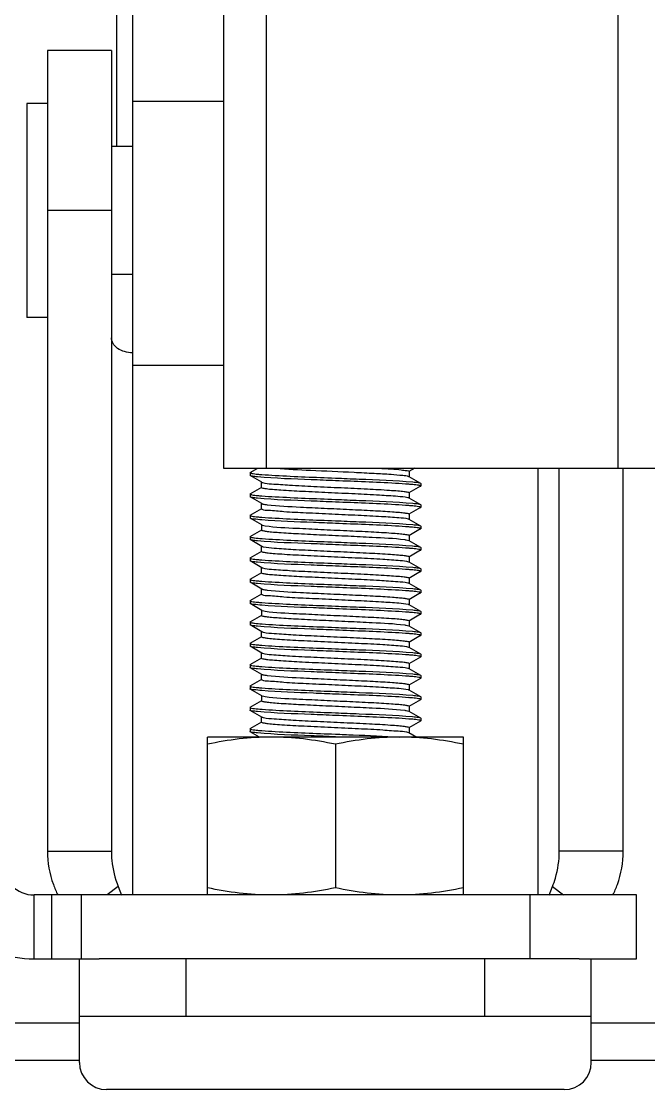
# Model space of a CAD drawing. Extents: x -427546 to -314919, y 698702 to 968782.
# Drawn here: x -418109 to -417808, y 893796 to 894308 of the extents above; entities that cross this region are included whole.
import ezdxf

# ---------------------------------------------------------------- set-up
doc = ezdxf.new("R2010")
doc.units = 0
doc.header["$LTSCALE"] = 1000
doc.header["$MEASUREMENT"] = 0
doc.layers.get('0').update_dxf_attribs({"linetype": 'CONTINUOUS'})

msp = doc.modelspace()

# ---------------------------------------------------------------- linework, layer by layer
for p, q in [((-418063.34, 894247.59), (-418063.34, 895961.39)), ((-418012.23, 895790.3), (-418012.23, 894093.48)), ((-417991.79, 895790.3), (-417991.79, 894093.48)), ((-417823.13, 895790.3), (-417823.13, 894093.48)), ((-418055.68, 893889.04), (-418055.68, 894444.61)), ((-418065.9, 894293.59), (-418096.56, 894293.59)), ((-418096.56, 894293.59), (-418096.56, 893909.99)), ((-418065.9, 894293.59), (-418065.9, 893909.99)), ((-418055.68, 894269.33), (-418012.23, 894269.33)), ((-418096.56, 894268.23), (-418106.46, 894268.23)), ((-418106.46, 894268.23), (-418106.46, 894165.62)), ((-418055.68, 894247.59), (-418065.9, 894247.59)), ((-418065.9, 894216.93), (-418096.56, 894216.93)), ((-418055.68, 894186.26), (-418065.9, 894186.26)), ((-418096.56, 894165.62), (-418106.46, 894165.62)), ((-418055.68, 894142.82), (-418012.23, 894142.82)), ((-418012.23, 894093.48), (-417802.68, 894093.48)), ((-417999.36, 894091.42), (-417999.46, 894091.31)), ((-417999.46, 894091.31), (-417999.46, 894090.03)), ((-417999.36, 894089.92), (-417999.46, 894090.03)), ((-417999.36, 894091.42), (-417995.8, 894093.48)), ((-417993.81, 894086.71), (-417999.36, 894089.92)), ((-417920.45, 894093.48), (-417923.33, 894091.82)), ((-417923.21, 894091.95), (-417923.21, 894089.39)), ((-417861.46, 894093.48), (-417861.46, 893889.04)), ((-417851.24, 893909.99), (-417851.24, 894093.48)), ((-417820.57, 893909.99), (-417820.57, 894093.48)), ((-417993.92, 894084.28), (-417993.92, 894086.84)), ((-417923.45, 894089.58), (-417923.33, 894089.52)), ((-417923.33, 894089.52), (-417917.78, 894086.31)), ((-417917.78, 894084.81), (-417923.33, 894081.6)), ((-417917.78, 894086.31), (-417917.68, 894086.2)), ((-417917.78, 894084.81), (-417917.68, 894084.92)), ((-417917.68, 894086.2), (-417917.68, 894084.92)), ((-417999.36, 894081.2), (-417999.46, 894081.09)), ((-417999.46, 894081.09), (-417999.46, 894079.81)), ((-417999.36, 894079.7), (-417999.46, 894079.81)), ((-417999.36, 894081.2), (-417993.81, 894084.41)), ((-417993.81, 894076.49), (-417999.36, 894079.7)), ((-417923.21, 894081.73), (-417923.21, 894079.17)), ((-417993.92, 894074.06), (-417993.92, 894076.62)), ((-417993.81, 894076.49), (-417993.66, 894076.42)), ((-417923.33, 894079.3), (-417917.78, 894076.09)), ((-417917.78, 894074.59), (-417923.33, 894071.38)), ((-417917.78, 894076.09), (-417917.68, 894075.98)), ((-417917.78, 894074.59), (-417917.68, 894074.7)), ((-417917.68, 894075.98), (-417917.68, 894074.7)), ((-417999.36, 894070.98), (-417999.46, 894070.87)), ((-417999.46, 894070.87), (-417999.46, 894069.59)), ((-417999.36, 894069.48), (-417999.46, 894069.59)), ((-417999.36, 894070.98), (-417993.81, 894074.19)), ((-417993.81, 894066.27), (-417999.36, 894069.48)), ((-417923.21, 894071.51), (-417923.21, 894068.95)), ((-417993.92, 894066.39), (-417993.92, 894063.84)), ((-417923.33, 894069.08), (-417917.78, 894065.87)), ((-417917.78, 894064.37), (-417923.33, 894061.15)), ((-417917.78, 894065.87), (-417917.68, 894065.76)), ((-417917.78, 894064.37), (-417917.68, 894064.48)), ((-417917.68, 894065.76), (-417917.68, 894064.48)), ((-417999.36, 894060.76), (-417999.46, 894060.64)), ((-417999.46, 894060.64), (-417999.46, 894059.37)), ((-417999.36, 894059.25), (-417999.46, 894059.37)), ((-417999.36, 894060.76), (-417993.81, 894063.97)), ((-417993.81, 894056.04), (-417999.36, 894059.25)), ((-417923.21, 894061.28), (-417923.21, 894058.73)), ((-417993.92, 894053.62), (-417993.92, 894056.17)), ((-417923.33, 894058.86), (-417917.78, 894055.65)), ((-417917.78, 894054.14), (-417923.33, 894050.93)), ((-417917.78, 894055.65), (-417917.68, 894055.53)), ((-417917.78, 894054.14), (-417917.68, 894054.26)), ((-417917.68, 894055.53), (-417917.68, 894054.26)), ((-417999.36, 894050.53), (-417999.46, 894050.42)), ((-417999.46, 894050.42), (-417999.46, 894049.14)), ((-417999.36, 894049.03), (-417999.46, 894049.14)), ((-417999.36, 894050.53), (-417993.81, 894053.75)), ((-417993.81, 894045.82), (-417999.36, 894049.03)), ((-417923.21, 894051.06), (-417923.21, 894048.51)), ((-417993.92, 894043.4), (-417993.92, 894045.95)), ((-417923.45, 894048.7), (-417923.33, 894048.64)), ((-417923.33, 894048.64), (-417917.78, 894045.42)), ((-417917.78, 894043.92), (-417923.33, 894040.71)), ((-417917.78, 894045.42), (-417917.68, 894045.31)), ((-417917.78, 894043.92), (-417917.68, 894044.03)), ((-417917.68, 894045.31), (-417917.68, 894044.03)), ((-417999.36, 894040.31), (-417999.46, 894040.2)), ((-417999.46, 894040.2), (-417999.46, 894038.92)), ((-417999.36, 894038.81), (-417999.46, 894038.92)), ((-417999.36, 894040.31), (-417993.81, 894043.52)), ((-417993.81, 894035.6), (-417999.36, 894038.81)), ((-417923.21, 894040.84), (-417923.21, 894038.28)), ((-417993.92, 894033.17), (-417993.92, 894035.73)), ((-417993.81, 894035.6), (-417993.66, 894035.53)), ((-417923.33, 894038.41), (-417917.78, 894035.2)), ((-417917.78, 894033.7), (-417923.33, 894030.49)), ((-417917.78, 894035.2), (-417917.68, 894035.09)), ((-417917.78, 894033.7), (-417917.68, 894033.81)), ((-417917.68, 894035.09), (-417917.68, 894033.81)), ((-417999.36, 894030.09), (-417999.46, 894029.98)), ((-417999.46, 894029.98), (-417999.46, 894028.7)), ((-417999.36, 894028.59), (-417999.46, 894028.7)), ((-417999.36, 894030.09), (-417993.81, 894033.3)), ((-417993.81, 894025.38), (-417999.36, 894028.59)), ((-417923.21, 894030.62), (-417923.21, 894028.06)), ((-417993.92, 894025.51), (-417993.92, 894022.95)), ((-417923.33, 894028.19), (-417917.78, 894024.98)), ((-417917.78, 894023.48), (-417923.33, 894020.27)), ((-417917.78, 894024.98), (-417917.68, 894024.87)), ((-417917.78, 894023.48), (-417917.68, 894023.59)), ((-417917.68, 894024.87), (-417917.68, 894023.59)), ((-417999.36, 894019.87), (-417999.46, 894019.76)), ((-417999.46, 894019.76), (-417999.46, 894018.48)), ((-417999.36, 894018.37), (-417999.46, 894018.48)), ((-417999.36, 894019.87), (-417993.81, 894023.08)), ((-417993.81, 894015.16), (-417999.36, 894018.37)), ((-417923.21, 894020.4), (-417923.21, 894017.84)), ((-417993.92, 894012.73), (-417993.92, 894015.28)), ((-417923.33, 894017.97), (-417917.78, 894014.76)), ((-417917.78, 894013.26), (-417923.33, 894010.04)), ((-417917.78, 894014.76), (-417917.68, 894014.65)), ((-417917.78, 894013.26), (-417917.68, 894013.37)), ((-417917.68, 894014.65), (-417917.68, 894013.37)), ((-417999.36, 894009.65), (-417999.46, 894009.54)), ((-417999.46, 894009.54), (-417999.46, 894008.26)), ((-417999.36, 894008.15), (-417999.46, 894008.26)), ((-417999.36, 894009.65), (-417993.81, 894012.86)), ((-417993.81, 894004.93), (-417999.36, 894008.15)), ((-417923.21, 894010.17), (-417923.21, 894007.62)), ((-417993.92, 894002.51), (-417993.92, 894005.06)), ((-417923.45, 894007.81), (-417923.33, 894007.75)), ((-417923.33, 894007.75), (-417917.78, 894004.54)), ((-417917.78, 894003.03), (-417923.33, 893999.82)), ((-417917.78, 894004.54), (-417917.68, 894004.42)), ((-417917.78, 894003.03), (-417917.68, 894003.15)), ((-417917.68, 894004.42), (-417917.68, 894003.15)), ((-417999.36, 893999.43), (-417999.46, 893999.31)), ((-417999.46, 893999.31), (-417999.46, 893998.04)), ((-417999.36, 893997.92), (-417999.46, 893998.04)), ((-417999.36, 893999.43), (-417993.81, 894002.64)), ((-417993.81, 893994.71), (-417999.36, 893997.92)), ((-417923.21, 893999.95), (-417923.21, 893997.4)), ((-417993.92, 893992.29), (-417993.92, 893994.84)), ((-417993.81, 893994.71), (-417993.66, 893994.64)), ((-417923.33, 893997.53), (-417917.78, 893994.31)), ((-417917.78, 893992.81), (-417923.33, 893989.6)), ((-417917.78, 893994.31), (-417917.68, 893994.2)), ((-417917.78, 893992.81), (-417917.68, 893992.92)), ((-417917.68, 893994.2), (-417917.68, 893992.92)), ((-417999.36, 893989.2), (-417999.46, 893989.09)), ((-417999.46, 893989.09), (-417999.46, 893987.81)), ((-417999.36, 893987.7), (-417999.46, 893987.81)), ((-417999.36, 893989.2), (-417993.81, 893992.41)), ((-417993.81, 893984.49), (-417999.36, 893987.7)), ((-417923.21, 893989.73), (-417923.21, 893987.17)), ((-417993.92, 893984.62), (-417993.92, 893982.06)), ((-417923.33, 893987.3), (-417917.78, 893984.09)), ((-417917.78, 893982.59), (-417923.33, 893979.38)), ((-417917.78, 893984.09), (-417917.68, 893983.98)), ((-417917.78, 893982.59), (-417917.68, 893982.7)), ((-417917.68, 893983.98), (-417917.68, 893982.7)), ((-417999.36, 893978.98), (-417999.46, 893978.87)), ((-417999.46, 893978.87), (-417999.46, 893977.59)), ((-417999.36, 893977.48), (-417999.46, 893977.59)), ((-417999.36, 893978.98), (-417993.81, 893982.19)), ((-417993.81, 893974.27), (-417999.36, 893977.48)), ((-417923.21, 893979.51), (-417923.21, 893976.95)), ((-417993.92, 893971.84), (-417993.92, 893974.4)), ((-417923.33, 893977.08), (-417917.78, 893973.87)), ((-417917.78, 893972.37), (-417923.33, 893969.16)), ((-417917.78, 893973.87), (-417917.68, 893973.76)), ((-417917.78, 893972.37), (-417917.68, 893972.48)), ((-417917.68, 893973.76), (-417917.68, 893972.48)), ((-417999.36, 893968.76), (-417999.46, 893968.65)), ((-417999.46, 893968.65), (-417999.46, 893967.37)), ((-417999.36, 893967.26), (-417999.46, 893967.37)), ((-417999.36, 893968.76), (-417993.81, 893971.97)), ((-417994.92, 893964.69), (-417999.36, 893967.26)), ((-417923.45, 893966.92), (-417923.33, 893966.86)), ((-417923.21, 893969.29), (-417923.21, 893966.73)), ((-417897.24, 893964.69), (-418019.9, 893964.69)), ((-418019.9, 893889.04), (-418019.9, 893964.69)), ((-417955.37, 893964.69), (-417958.57, 893964.81)), ((-417923.33, 893966.86), (-417919.57, 893964.69)), ((-417897.24, 893889.04), (-417897.24, 893964.69)), ((-417958.57, 893961.23), (-417958.57, 893892.5)), ((-418096.56, 893909.99), (-418065.9, 893909.99)), ((-417820.57, 893909.99), (-417851.24, 893909.99)), ((-418062.64, 893893.09), (-418067.96, 893889.04)), ((-418062.64, 893893.09), (-418061, 893889.02)), ((-417856.13, 893889.02), (-417854.5, 893893.09)), ((-417854.5, 893893.09), (-417849.18, 893889.04)), ((-417814.18, 893889.04), (-418102.95, 893889.04)), ((-418102.95, 893858.38), (-418102.95, 893889.04)), ((-418094.37, 893858.38), (-418094.37, 893889.04)), ((-418080.16, 893858.38), (-418080.16, 893889.04)), ((-417865.29, 893858.38), (-417865.29, 893889.04)), ((-417814.18, 893858.38), (-417814.18, 893889.04)), ((-418102.95, 893858.38), (-418071.7, 893858.38)), ((-418081.23, 893827.71), (-418081.23, 893858.38)), ((-418081.23, 893808.82), (-418081.23, 893858.38)), ((-417841.79, 893858.38), (-418071.7, 893858.38)), ((-418030.12, 893830.84), (-418030.12, 893858.38)), ((-417887.01, 893830.84), (-417887.01, 893858.38)), ((-417841.79, 893858.38), (-417814.18, 893858.38)), ((-417835.91, 893827.71), (-417835.91, 893858.38)), ((-417835.91, 893808.82), (-417835.91, 893858.38)), ((-417835.91, 893830.84), (-418081.23, 893830.84)), ((-418081.23, 893827.71), (-418214.12, 893827.71)), ((-414369.28, 893827.71), (-417835.91, 893827.71)), ((-418081.23, 893809.82), (-418214.12, 893809.82)), ((-414369.28, 893809.82), (-417835.91, 893809.82)), ((-417848.92, 893795.8), (-418068.22, 893795.8))]:
    msp.add_line(p, q)
for centre, radius, start, end in [((-417985.33, 894200.17), 110.05, 264.4922, 265.5586), ((-417932.24, 893970.88), 115.25, 84.6378, 85.5439), ((-417985.29, 894190.52), 110.62, 264.5118, 265.5533), ((-417932.34, 893959.47), 116.44, 84.669, 85.543), ((-417985.35, 894179.59), 109.91, 264.491, 265.556), ((-417924.75, 894065.46), 3.9, 73.8589, 74.9069), ((-417932.39, 893948.59), 117.1, 84.6853, 85.5419), ((-417981.58, 894215.65), 156.34, 265.4503, 265.5766), ((-417932.25, 893940.02), 115.45, 84.6443, 85.543), ((-417985.33, 894159.28), 110.05, 264.4922, 265.5586), ((-417932.24, 893929.99), 115.25, 84.6378, 85.5439), ((-417985.29, 894149.63), 110.62, 264.5118, 265.5533), ((-417932.34, 893918.58), 116.44, 84.669, 85.543), ((-417985.35, 894138.7), 109.91, 264.491, 265.556), ((-417924.75, 894024.58), 3.9, 73.8589, 74.9069), ((-417932.39, 893907.71), 117.1, 84.6853, 85.5419), ((-417981.58, 894174.76), 156.34, 265.4503, 265.5766), ((-417932.25, 893899.13), 115.45, 84.6443, 85.543), ((-417985.33, 894118.39), 110.05, 264.4922, 265.5586), ((-417932.24, 893889.1), 115.25, 84.6378, 85.5439), ((-417985.29, 894108.74), 110.62, 264.5118, 265.5533), ((-417932.34, 893877.7), 116.44, 84.669, 85.543), ((-417985.35, 894097.81), 109.91, 264.491, 265.556), ((-417924.75, 893983.69), 3.9, 73.8589, 74.9069), ((-417932.39, 893866.82), 117.1, 84.6853, 85.5419), ((-417981.58, 894133.87), 156.34, 265.4503, 265.5766), ((-417932.25, 893858.24), 115.45, 84.6443, 85.543), ((-417985.33, 894077.5), 110.05, 264.4922, 265.5586), ((-418102.95, 893904.38), 15.33, 225, 270), ((-418102.95, 893904.38), 46, 225, 270), ((-418068.22, 893808.82), 13.01, 180, 270), ((-417848.92, 893808.82), 13.01, 270, 0)]:
    msp.add_arc(centre, radius, start, end)
for points, knots in [([(-418055.68, 894148.77), (-418056.99, 894148.77), (-418059.55, 894149.12), (-418062.89, 894150.63), (-418065.28, 894152.99), (-418065.9, 894155.04), (-418065.9, 894156)], [0, 0, 0, 0, 0.28799, 0.555344, 0.790517, 1, 1, 1, 1]), ([(-417999.46, 894091.31), (-417999.46, 894091.26), (-417999.3, 894091.15), (-417999.17, 894091.12), (-417999.07, 894091.09)], [0, 0, 0, 0, 0.322656, 1, 1, 1, 1]), ([(-417995.87, 894089.35), (-417996.31, 894089.39), (-417997.46, 894089.55), (-417998.72, 894089.55), (-417999.36, 894089.92)], [0, 0, 0, 0, 0.378132, 1, 1, 1, 1]), ([(-417999.07, 894091.09), (-417998.91, 894091.04), (-417997.86, 894090.82), (-417996.79, 894090.71), (-417995.9, 894090.63)], [0, 0, 0, 0, 0.159145, 1, 1, 1, 1]), ([(-417993.86, 894090.45), (-417991.69, 894090.28), (-417979.93, 894089.57), (-417968.16, 894089.14), (-417958.57, 894088.75)], [0, 0, 0, 0, 0.184477, 1, 1, 1, 1]), ([(-417987.18, 894093.48), (-417981.62, 894093.05), (-417969.1, 894092.43), (-417953.34, 894091.73), (-417940.48, 894091.07), (-417932.66, 894090.67), (-417927.21, 894090.13), (-417924.33, 894089.93), (-417923.45, 894089.58)], [0, 0, 0, 0, 0.261947, 0.58881, 0.740857, 0.866927, 0.955861, 1, 1, 1, 1]), ([(-417937.8, 894093.48), (-417935.76, 894093.37), (-417932.29, 894093.11), (-417927.41, 894092.88), (-417925.18, 894092.33), (-417923.21, 894092.3), (-417923.21, 894091.95)], [0, 0, 0, 0, 0.416017, 0.731219, 0.928612, 1, 1, 1, 1]), ([(-417958.57, 894087.48), (-417962.43, 894087.63), (-417974.86, 894088.16), (-417987.32, 894088.52), (-417995.87, 894089.35)], [0, 0, 0, 0, 0.310323, 1, 1, 1, 1]), ([(-417993.81, 894086.71), (-417993.77, 894086.68), (-417993.67, 894086.64), (-417993.56, 894086.6), (-417993.5, 894086.59)], [0, 0, 0, 0, 0.430479, 1, 1, 1, 1]), ([(-417993.5, 894086.59), (-417992.08, 894086.16), (-417987.68, 894085.91), (-417979.51, 894085.25), (-417968.4, 894084.75), (-417955.95, 894084.16), (-417943.89, 894083.6), (-417934.75, 894083.12), (-417929.01, 894082.67), (-417925.89, 894082.43), (-417924.42, 894082.09), (-417923.21, 894081.96), (-417923.21, 894081.73)], [0, 0, 0, 0, 0.062951, 0.18524, 0.350271, 0.535399, 0.715185, 0.864922, 0.92187, 0.964113, 0.990297, 1, 1, 1, 1]), ([(-417958.57, 894088.75), (-417954.75, 894088.6), (-417942.38, 894088.08), (-417930, 894087.71), (-417921.48, 894086.91)], [0, 0, 0, 0, 0.308852, 1, 1, 1, 1]), ([(-417923.28, 894085.78), (-417925.45, 894085.95), (-417937.2, 894086.67), (-417948.97, 894087.1), (-417958.57, 894087.48)], [0, 0, 0, 0, 0.18453, 1, 1, 1, 1]), ([(-417921.48, 894086.91), (-417921.01, 894086.86), (-417919.79, 894086.69), (-417918.45, 894086.7), (-417917.78, 894086.31)], [0, 0, 0, 0, 0.37931, 1, 1, 1, 1]), ([(-417918.14, 894085.17), (-417918.32, 894085.21), (-417919.42, 894085.43), (-417920.54, 894085.54), (-417921.47, 894085.63)], [0, 0, 0, 0, 0.163145, 1, 1, 1, 1]), ([(-417917.68, 894084.92), (-417917.68, 894084.98), (-417917.87, 894085.1), (-417918.03, 894085.14), (-417918.14, 894085.17)], [0, 0, 0, 0, 0.315061, 1, 1, 1, 1]), ([(-417999.46, 894081.09), (-417999.46, 894081.04), (-417999.3, 894080.93), (-417999.16, 894080.89), (-417999.06, 894080.86)], [0, 0, 0, 0, 0.322005, 1, 1, 1, 1]), ([(-417995.9, 894079.13), (-417996.34, 894079.17), (-417997.48, 894079.33), (-417998.73, 894079.33), (-417999.36, 894079.7)], [0, 0, 0, 0, 0.377931, 1, 1, 1, 1]), ([(-417999.06, 894080.86), (-417998.9, 894080.82), (-417997.84, 894080.59), (-417996.77, 894080.49), (-417995.87, 894080.4)], [0, 0, 0, 0, 0.159397, 1, 1, 1, 1]), ([(-417993.92, 894084.28), (-417993.92, 894084.06), (-417992.75, 894083.92), (-417991.31, 894083.59), (-417988.27, 894083.35), (-417982.67, 894082.91), (-417973.71, 894082.44), (-417961.84, 894081.88), (-417949.51, 894081.31), (-417938.39, 894080.79), (-417930, 894080.18), (-417925.44, 894079.86), (-417923.88, 894079.49)], [0, 0, 0, 0, 0.00951, 0.035123, 0.076469, 0.132247, 0.279239, 0.456494, 0.640275, 0.805971, 0.931424, 1, 1, 1, 1]), ([(-417993.86, 894080.23), (-417991.7, 894080.06), (-417979.94, 894079.35), (-417968.17, 894078.91), (-417958.57, 894078.53)], [0, 0, 0, 0, 0.184455, 1, 1, 1, 1]), ([(-417923.88, 894079.49), (-417923.76, 894079.46), (-417923.58, 894079.41), (-417923.39, 894079.34), (-417923.33, 894079.3)], [0, 0, 0, 0, 0.59312, 1, 1, 1, 1]), ([(-417958.57, 894077.26), (-417962.44, 894077.41), (-417974.88, 894077.94), (-417987.35, 894078.29), (-417995.9, 894079.13)], [0, 0, 0, 0, 0.310595, 1, 1, 1, 1]), ([(-417993.66, 894076.42), (-417993.54, 894076.37), (-417992.76, 894076.16), (-417991.97, 894076.07), (-417991.3, 894075.99)], [0, 0, 0, 0, 0.158312, 1, 1, 1, 1]), ([(-417991.3, 894075.99), (-417986.01, 894075.34), (-417976.84, 894074.96), (-417963.66, 894074.28), (-417952.01, 894073.77), (-417941.17, 894073.23), (-417933.13, 894072.79), (-417928.17, 894072.38), (-417925.5, 894072.14), (-417924.23, 894071.86), (-417923.21, 894071.7), (-417923.21, 894071.51)], [0, 0, 0, 0, 0.234088, 0.402448, 0.579889, 0.745639, 0.880314, 0.930897, 0.968237, 0.991317, 1, 1, 1, 1]), ([(-417958.57, 894078.53), (-417954.75, 894078.38), (-417942.38, 894077.85), (-417929.99, 894077.49), (-417921.47, 894076.68)], [0, 0, 0, 0, 0.308927, 1, 1, 1, 1]), ([(-417923.29, 894075.56), (-417925.46, 894075.73), (-417937.21, 894076.44), (-417948.98, 894076.87), (-417958.57, 894077.26)], [0, 0, 0, 0, 0.184554, 1, 1, 1, 1]), ([(-417918.1, 894074.93), (-417918.28, 894074.98), (-417919.41, 894075.21), (-417920.56, 894075.32), (-417921.52, 894075.41)], [0, 0, 0, 0, 0.159617, 1, 1, 1, 1]), ([(-417921.47, 894076.68), (-417921, 894076.64), (-417919.78, 894076.47), (-417918.45, 894076.48), (-417917.78, 894076.09)], [0, 0, 0, 0, 0.379296, 1, 1, 1, 1]), ([(-417917.68, 894074.7), (-417917.68, 894074.75), (-417917.85, 894074.87), (-417917.99, 894074.9), (-417918.1, 894074.93)], [0, 0, 0, 0, 0.317967, 1, 1, 1, 1]), ([(-417999.46, 894070.87), (-417999.46, 894070.82), (-417999.31, 894070.71), (-417999.18, 894070.68), (-417999.09, 894070.65)], [0, 0, 0, 0, 0.324871, 1, 1, 1, 1]), ([(-417993.81, 894068.72), (-417995.08, 894068.82), (-417996.89, 894069.08), (-417998.85, 894069.18), (-417999.36, 894069.48)], [0, 0, 0, 0, 0.683734, 1, 1, 1, 1]), ([(-417999.09, 894070.65), (-417998.93, 894070.6), (-417997.87, 894070.37), (-417996.8, 894070.27), (-417995.9, 894070.18)], [0, 0, 0, 0, 0.157623, 1, 1, 1, 1]), ([(-417993.92, 894074.06), (-417993.92, 894074.04), (-417993.89, 894073.98), (-417993.85, 894073.95), (-417993.82, 894073.93)], [0, 0, 0, 0, 0.402304, 1, 1, 1, 1]), ([(-417993.86, 894070.01), (-417991.7, 894069.83), (-417979.94, 894069.12), (-417968.17, 894068.69), (-417958.57, 894068.31)], [0, 0, 0, 0, 0.184436, 1, 1, 1, 1]), ([(-417993.82, 894073.93), (-417992.87, 894073.37), (-417989.09, 894073.4), (-417982.19, 894072.55), (-417971.99, 894072.17), (-417960.16, 894071.57), (-417948.1, 894071.02), (-417937.38, 894070.51), (-417929.44, 894069.9), (-417925.16, 894069.61), (-417923.73, 894069.23)], [0, 0, 0, 0, 0.046973, 0.152409, 0.303029, 0.479455, 0.658932, 0.818305, 0.937036, 1, 1, 1, 1]), ([(-417958.57, 894067.03), (-417962.07, 894067.17), (-417973.82, 894067.66), (-417985.58, 894068.08), (-417993.81, 894068.72)], [0, 0, 0, 0, 0.297863, 1, 1, 1, 1]), ([(-417993.81, 894066.27), (-417993.74, 894066.23), (-417993.23, 894066.03), (-417992.69, 894065.96), (-417992.23, 894065.89)], [0, 0, 0, 0, 0.147905, 1, 1, 1, 1]), ([(-417992.23, 894065.89), (-417987.24, 894065.14), (-417978.3, 894064.84), (-417965.27, 894064.13), (-417953.32, 894063.61), (-417942.07, 894063.06), (-417933.66, 894062.6), (-417928.44, 894062.18), (-417925.63, 894061.94), (-417924.29, 894061.64), (-417923.21, 894061.49), (-417923.21, 894061.28)], [0, 0, 0, 0, 0.218787, 0.386207, 0.566108, 0.736243, 0.875583, 0.928118, 0.966979, 0.991, 1, 1, 1, 1]), ([(-417958.57, 894068.31), (-417954.76, 894068.16), (-417942.4, 894067.63), (-417930.03, 894067.27), (-417921.52, 894066.47)], [0, 0, 0, 0, 0.308576, 1, 1, 1, 1]), ([(-417923.29, 894065.34), (-417925.46, 894065.51), (-417937.21, 894066.22), (-417948.98, 894066.65), (-417958.57, 894067.03)], [0, 0, 0, 0, 0.184575, 1, 1, 1, 1]), ([(-417923.66, 894069.21), (-417923.6, 894069.19), (-417923.48, 894069.15), (-417923.37, 894069.11), (-417923.33, 894069.08)], [0, 0, 0, 0, 0.572041, 1, 1, 1, 1]), ([(-417918.15, 894064.73), (-417918.33, 894064.77), (-417919.46, 894064.99), (-417920.59, 894065.1), (-417921.55, 894065.19)], [0, 0, 0, 0, 0.163234, 1, 1, 1, 1]), ([(-417921.52, 894066.47), (-417921.04, 894066.42), (-417919.81, 894066.25), (-417918.46, 894066.26), (-417917.78, 894065.87)], [0, 0, 0, 0, 0.37952, 1, 1, 1, 1]), ([(-417917.68, 894064.48), (-417917.68, 894064.54), (-417917.88, 894064.65), (-417918.03, 894064.69), (-417918.15, 894064.73)], [0, 0, 0, 0, 0.313847, 1, 1, 1, 1]), ([(-417999.46, 894060.64), (-417999.46, 894060.6), (-417998.99, 894060.26), (-417998.51, 894060.29), (-417998.07, 894060.22)], [0, 0, 0, 0, 0.093121, 1, 1, 1, 1]), ([(-417995.9, 894058.68), (-417996.34, 894058.73), (-417997.48, 894058.89), (-417998.73, 894058.89), (-417999.36, 894059.25)], [0, 0, 0, 0, 0.377935, 1, 1, 1, 1]), ([(-417998.07, 894060.22), (-417997.81, 894060.18), (-417996.45, 894060), (-417995.09, 894059.88), (-417993.98, 894059.79)], [0, 0, 0, 0, 0.190828, 1, 1, 1, 1]), ([(-417993.92, 894063.84), (-417993.92, 894063.64), (-417992.88, 894063.49), (-417991.57, 894063.19), (-417988.83, 894062.95), (-417983.74, 894062.54), (-417975.52, 894062.09), (-417964.47, 894061.55), (-417952.67, 894061.03), (-417939.55, 894060.34), (-417930.49, 894059.99), (-417925.35, 894059.3)], [0, 0, 0, 0, 0.00884, 0.032379, 0.070466, 0.122006, 0.258971, 0.426878, 0.605536, 0.773444, 1, 1, 1, 1]), ([(-417993.64, 894059.77), (-417991.47, 894059.6), (-417979.78, 894058.9), (-417968.09, 894058.47), (-417958.57, 894058.09)], [0, 0, 0, 0, 0.18595, 1, 1, 1, 1]), ([(-417925.35, 894059.3), (-417925.1, 894059.26), (-417924.43, 894059.15), (-417923.71, 894059.08), (-417923.33, 894058.86)], [0, 0, 0, 0, 0.360643, 1, 1, 1, 1]), ([(-417958.57, 894056.81), (-417962.43, 894056.97), (-417974.88, 894057.5), (-417987.35, 894057.85), (-417995.9, 894058.68)], [0, 0, 0, 0, 0.310578, 1, 1, 1, 1]), ([(-417993.81, 894056.04), (-417993.71, 894055.99), (-417993.43, 894055.89), (-417993.15, 894055.83), (-417992.97, 894055.79)], [0, 0, 0, 0, 0.388593, 1, 1, 1, 1]), ([(-417992.97, 894055.79), (-417991.28, 894055.46), (-417986.55, 894055.1), (-417977.97, 894054.53), (-417966.85, 894054), (-417954.64, 894053.44), (-417942.97, 894052.88), (-417934.2, 894052.42), (-417928.73, 894051.98), (-417925.76, 894051.74), (-417924.36, 894051.42), (-417923.21, 894051.28), (-417923.21, 894051.06)], [0, 0, 0, 0, 0.074051, 0.202548, 0.368862, 0.551322, 0.726125, 0.870472, 0.925123, 0.96561, 0.990669, 1, 1, 1, 1]), ([(-417958.57, 894058.09), (-417954.76, 894057.94), (-417942.42, 894057.41), (-417930.05, 894057.04), (-417921.55, 894056.25)], [0, 0, 0, 0, 0.308379, 1, 1, 1, 1]), ([(-417923.28, 894055.12), (-417925.45, 894055.29), (-417937.2, 894056), (-417948.97, 894056.43), (-417958.57, 894056.81)], [0, 0, 0, 0, 0.184524, 1, 1, 1, 1]), ([(-417921.55, 894056.25), (-417921.06, 894056.2), (-417919.82, 894056.03), (-417918.46, 894056.04), (-417917.78, 894055.65)], [0, 0, 0, 0, 0.379704, 1, 1, 1, 1]), ([(-417918.09, 894054.49), (-417918.27, 894054.54), (-417919.39, 894054.77), (-417920.52, 894054.87), (-417921.48, 894054.96)], [0, 0, 0, 0, 0.159226, 1, 1, 1, 1]), ([(-417917.68, 894054.26), (-417917.68, 894054.31), (-417917.85, 894054.42), (-417917.99, 894054.46), (-417918.09, 894054.49)], [0, 0, 0, 0, 0.318631, 1, 1, 1, 1]), ([(-417999.46, 894050.42), (-417999.46, 894050.37), (-417999.3, 894050.26), (-417999.17, 894050.23), (-417999.07, 894050.2)], [0, 0, 0, 0, 0.322656, 1, 1, 1, 1]), ([(-417995.87, 894048.46), (-417996.31, 894048.5), (-417997.46, 894048.67), (-417998.72, 894048.66), (-417999.36, 894049.03)], [0, 0, 0, 0, 0.378132, 1, 1, 1, 1]), ([(-417999.07, 894050.2), (-417998.91, 894050.15), (-417997.86, 894049.93), (-417996.79, 894049.83), (-417995.9, 894049.74)], [0, 0, 0, 0, 0.159145, 1, 1, 1, 1]), ([(-417993.92, 894053.62), (-417993.92, 894053.38), (-417992.68, 894053.25), (-417991.18, 894052.91), (-417987.98, 894052.66), (-417982.11, 894052.21), (-417972.79, 894051.73), (-417960.53, 894051.15), (-417947.98, 894050.55), (-417936.88, 894050.09), (-417928.96, 894049.33), (-417924.71, 894049.19), (-417923.45, 894048.7)], [0, 0, 0, 0, 0.009911, 0.036684, 0.079861, 0.138026, 0.290611, 0.473012, 0.659513, 0.823824, 0.942824, 1, 1, 1, 1]), ([(-417993.86, 894049.56), (-417991.69, 894049.39), (-417979.93, 894048.68), (-417968.16, 894048.25), (-417958.57, 894047.87)], [0, 0, 0, 0, 0.184477, 1, 1, 1, 1]), ([(-417958.57, 894046.59), (-417962.43, 894046.74), (-417974.86, 894047.28), (-417987.32, 894047.63), (-417995.87, 894048.46)], [0, 0, 0, 0, 0.310323, 1, 1, 1, 1]), ([(-417993.81, 894045.82), (-417993.77, 894045.8), (-417993.67, 894045.75), (-417993.56, 894045.72), (-417993.5, 894045.7)], [0, 0, 0, 0, 0.430479, 1, 1, 1, 1]), ([(-417993.5, 894045.7), (-417992.08, 894045.28), (-417987.68, 894045.02), (-417979.51, 894044.36), (-417968.4, 894043.86), (-417955.95, 894043.28), (-417943.89, 894042.71), (-417934.75, 894042.23), (-417929.01, 894041.78), (-417925.89, 894041.54), (-417924.42, 894041.21), (-417923.21, 894041.07), (-417923.21, 894040.84)], [0, 0, 0, 0, 0.062951, 0.18524, 0.350271, 0.535399, 0.715185, 0.864922, 0.92187, 0.964113, 0.990297, 1, 1, 1, 1]), ([(-417958.57, 894047.87), (-417954.75, 894047.72), (-417942.38, 894047.19), (-417930, 894046.82), (-417921.48, 894046.02)], [0, 0, 0, 0, 0.308852, 1, 1, 1, 1]), ([(-417923.28, 894044.9), (-417925.45, 894045.07), (-417937.2, 894045.78), (-417948.97, 894046.21), (-417958.57, 894046.59)], [0, 0, 0, 0, 0.18453, 1, 1, 1, 1]), ([(-417921.48, 894046.02), (-417921.01, 894045.97), (-417919.79, 894045.8), (-417918.45, 894045.81), (-417917.78, 894045.42)], [0, 0, 0, 0, 0.37931, 1, 1, 1, 1]), ([(-417918.14, 894044.28), (-417918.32, 894044.33), (-417919.42, 894044.54), (-417920.54, 894044.65), (-417921.47, 894044.74)], [0, 0, 0, 0, 0.163145, 1, 1, 1, 1]), ([(-417917.68, 894044.03), (-417917.68, 894044.09), (-417917.87, 894044.21), (-417918.03, 894044.25), (-417918.14, 894044.28)], [0, 0, 0, 0, 0.315061, 1, 1, 1, 1]), ([(-417999.46, 894040.2), (-417999.46, 894040.15), (-417999.3, 894040.04), (-417999.16, 894040), (-417999.06, 894039.98)], [0, 0, 0, 0, 0.322005, 1, 1, 1, 1]), ([(-417995.9, 894038.24), (-417996.34, 894038.28), (-417997.48, 894038.45), (-417998.73, 894038.45), (-417999.36, 894038.81)], [0, 0, 0, 0, 0.377931, 1, 1, 1, 1]), ([(-417999.06, 894039.98), (-417998.9, 894039.93), (-417997.84, 894039.71), (-417996.77, 894039.6), (-417995.87, 894039.51)], [0, 0, 0, 0, 0.159397, 1, 1, 1, 1]), ([(-417993.92, 894043.4), (-417993.92, 894043.17), (-417992.75, 894043.03), (-417991.31, 894042.71), (-417988.27, 894042.46), (-417982.67, 894042.02), (-417973.71, 894041.55), (-417961.84, 894040.99), (-417949.51, 894040.42), (-417938.39, 894039.9), (-417930, 894039.29), (-417925.44, 894038.97), (-417923.88, 894038.6)], [0, 0, 0, 0, 0.00951, 0.035123, 0.076469, 0.132247, 0.279239, 0.456494, 0.640275, 0.805971, 0.931424, 1, 1, 1, 1]), ([(-417993.86, 894039.34), (-417991.7, 894039.17), (-417979.94, 894038.46), (-417968.17, 894038.03), (-417958.57, 894037.65)], [0, 0, 0, 0, 0.184455, 1, 1, 1, 1]), ([(-417923.88, 894038.6), (-417923.76, 894038.57), (-417923.58, 894038.52), (-417923.39, 894038.45), (-417923.33, 894038.41)], [0, 0, 0, 0, 0.59312, 1, 1, 1, 1]), ([(-417958.57, 894036.37), (-417962.44, 894036.52), (-417974.88, 894037.06), (-417987.35, 894037.41), (-417995.9, 894038.24)], [0, 0, 0, 0, 0.310595, 1, 1, 1, 1]), ([(-417993.66, 894035.53), (-417993.54, 894035.48), (-417992.76, 894035.28), (-417991.97, 894035.18), (-417991.3, 894035.1)], [0, 0, 0, 0, 0.158312, 1, 1, 1, 1]), ([(-417991.3, 894035.1), (-417986.01, 894034.45), (-417976.84, 894034.07), (-417963.66, 894033.39), (-417952.01, 894032.88), (-417941.17, 894032.35), (-417933.13, 894031.9), (-417928.17, 894031.49), (-417925.5, 894031.25), (-417924.23, 894030.97), (-417923.21, 894030.82), (-417923.21, 894030.62)], [0, 0, 0, 0, 0.234088, 0.402448, 0.579889, 0.745639, 0.880314, 0.930897, 0.968237, 0.991317, 1, 1, 1, 1]), ([(-417958.57, 894037.65), (-417954.75, 894037.49), (-417942.38, 894036.97), (-417929.99, 894036.6), (-417921.47, 894035.8)], [0, 0, 0, 0, 0.308927, 1, 1, 1, 1]), ([(-417923.29, 894034.67), (-417925.46, 894034.84), (-417937.21, 894035.56), (-417948.98, 894035.99), (-417958.57, 894036.37)], [0, 0, 0, 0, 0.184554, 1, 1, 1, 1]), ([(-417918.1, 894034.05), (-417918.28, 894034.1), (-417919.41, 894034.32), (-417920.56, 894034.43), (-417921.52, 894034.52)], [0, 0, 0, 0, 0.159617, 1, 1, 1, 1]), ([(-417921.47, 894035.8), (-417921, 894035.75), (-417919.78, 894035.58), (-417918.45, 894035.59), (-417917.78, 894035.2)], [0, 0, 0, 0, 0.379296, 1, 1, 1, 1]), ([(-417917.68, 894033.81), (-417917.68, 894033.86), (-417917.85, 894033.98), (-417917.99, 894034.02), (-417918.1, 894034.05)], [0, 0, 0, 0, 0.317967, 1, 1, 1, 1]), ([(-417999.46, 894029.98), (-417999.46, 894029.93), (-417999.31, 894029.83), (-417999.18, 894029.79), (-417999.09, 894029.76)], [0, 0, 0, 0, 0.324871, 1, 1, 1, 1]), ([(-417993.81, 894027.84), (-417995.08, 894027.94), (-417996.89, 894028.19), (-417998.85, 894028.29), (-417999.36, 894028.59)], [0, 0, 0, 0, 0.683734, 1, 1, 1, 1]), ([(-417999.09, 894029.76), (-417998.93, 894029.71), (-417997.87, 894029.49), (-417996.8, 894029.38), (-417995.9, 894029.3)], [0, 0, 0, 0, 0.157623, 1, 1, 1, 1]), ([(-417993.92, 894033.17), (-417993.92, 894033.15), (-417993.89, 894033.1), (-417993.85, 894033.06), (-417993.82, 894033.05)], [0, 0, 0, 0, 0.402304, 1, 1, 1, 1]), ([(-417993.86, 894029.12), (-417991.7, 894028.95), (-417979.94, 894028.24), (-417968.17, 894027.81), (-417958.57, 894027.42)], [0, 0, 0, 0, 0.184436, 1, 1, 1, 1]), ([(-417993.82, 894033.05), (-417992.87, 894032.49), (-417989.09, 894032.51), (-417982.19, 894031.66), (-417971.99, 894031.28), (-417960.16, 894030.68), (-417948.1, 894030.13), (-417937.38, 894029.63), (-417929.44, 894029.01), (-417925.16, 894028.73), (-417923.73, 894028.34)], [0, 0, 0, 0, 0.046973, 0.152409, 0.303029, 0.479455, 0.658932, 0.818305, 0.937036, 1, 1, 1, 1]), ([(-417923.66, 894028.32), (-417923.6, 894028.3), (-417923.48, 894028.27), (-417923.37, 894028.22), (-417923.33, 894028.19)], [0, 0, 0, 0, 0.572041, 1, 1, 1, 1]), ([(-417958.57, 894026.15), (-417962.07, 894026.28), (-417973.82, 894026.77), (-417985.58, 894027.19), (-417993.81, 894027.84)], [0, 0, 0, 0, 0.297863, 1, 1, 1, 1]), ([(-417993.81, 894025.38), (-417993.74, 894025.34), (-417993.23, 894025.15), (-417992.69, 894025.07), (-417992.23, 894025)], [0, 0, 0, 0, 0.147905, 1, 1, 1, 1]), ([(-417992.23, 894025), (-417987.24, 894024.25), (-417978.3, 894023.95), (-417965.27, 894023.24), (-417953.32, 894022.72), (-417942.07, 894022.17), (-417933.66, 894021.72), (-417928.44, 894021.29), (-417925.63, 894021.05), (-417924.29, 894020.75), (-417923.21, 894020.6), (-417923.21, 894020.4)], [0, 0, 0, 0, 0.218787, 0.386207, 0.566108, 0.736243, 0.875583, 0.928118, 0.966979, 0.991, 1, 1, 1, 1]), ([(-417958.57, 894027.42), (-417954.76, 894027.27), (-417942.4, 894026.75), (-417930.03, 894026.38), (-417921.52, 894025.58)], [0, 0, 0, 0, 0.308576, 1, 1, 1, 1]), ([(-417923.29, 894024.45), (-417925.46, 894024.62), (-417937.21, 894025.33), (-417948.98, 894025.76), (-417958.57, 894026.15)], [0, 0, 0, 0, 0.184575, 1, 1, 1, 1]), ([(-417918.15, 894023.84), (-417918.33, 894023.89), (-417919.46, 894024.11), (-417920.59, 894024.21), (-417921.55, 894024.3)], [0, 0, 0, 0, 0.163234, 1, 1, 1, 1]), ([(-417921.52, 894025.58), (-417921.04, 894025.53), (-417919.81, 894025.36), (-417918.46, 894025.37), (-417917.78, 894024.98)], [0, 0, 0, 0, 0.37952, 1, 1, 1, 1]), ([(-417917.68, 894023.59), (-417917.68, 894023.65), (-417917.88, 894023.77), (-417918.03, 894023.81), (-417918.15, 894023.84)], [0, 0, 0, 0, 0.313847, 1, 1, 1, 1]), ([(-417999.46, 894019.76), (-417999.46, 894019.71), (-417998.99, 894019.37), (-417998.51, 894019.4), (-417998.07, 894019.33)], [0, 0, 0, 0, 0.093121, 1, 1, 1, 1]), ([(-417995.9, 894017.8), (-417996.34, 894017.84), (-417997.48, 894018), (-417998.73, 894018), (-417999.36, 894018.37)], [0, 0, 0, 0, 0.377935, 1, 1, 1, 1]), ([(-417998.07, 894019.33), (-417997.81, 894019.29), (-417996.45, 894019.11), (-417995.09, 894018.99), (-417993.98, 894018.91)], [0, 0, 0, 0, 0.190828, 1, 1, 1, 1]), ([(-417993.92, 894022.95), (-417993.92, 894022.75), (-417992.88, 894022.6), (-417991.57, 894022.3), (-417988.83, 894022.07), (-417983.74, 894021.65), (-417975.52, 894021.2), (-417964.47, 894020.66), (-417952.67, 894020.14), (-417939.55, 894019.45), (-417930.49, 894019.1), (-417925.35, 894018.41)], [0, 0, 0, 0, 0.00884, 0.032379, 0.070466, 0.122006, 0.258971, 0.426878, 0.605536, 0.773444, 1, 1, 1, 1]), ([(-417993.64, 894018.88), (-417991.47, 894018.71), (-417979.78, 894018.01), (-417968.09, 894017.58), (-417958.57, 894017.2)], [0, 0, 0, 0, 0.18595, 1, 1, 1, 1]), ([(-417925.35, 894018.41), (-417925.1, 894018.38), (-417924.43, 894018.26), (-417923.71, 894018.19), (-417923.33, 894017.97)], [0, 0, 0, 0, 0.360643, 1, 1, 1, 1]), ([(-417958.57, 894015.92), (-417962.43, 894016.08), (-417974.88, 894016.61), (-417987.35, 894016.96), (-417995.9, 894017.8)], [0, 0, 0, 0, 0.310578, 1, 1, 1, 1]), ([(-417993.81, 894015.16), (-417993.71, 894015.1), (-417993.43, 894015.01), (-417993.15, 894014.94), (-417992.97, 894014.91)], [0, 0, 0, 0, 0.388593, 1, 1, 1, 1]), ([(-417992.97, 894014.91), (-417991.28, 894014.57), (-417986.55, 894014.21), (-417977.97, 894013.64), (-417966.85, 894013.11), (-417954.64, 894012.55), (-417942.97, 894012), (-417934.2, 894011.53), (-417928.73, 894011.09), (-417925.76, 894010.85), (-417924.36, 894010.54), (-417923.21, 894010.39), (-417923.21, 894010.17)], [0, 0, 0, 0, 0.074051, 0.202548, 0.368862, 0.551322, 0.726125, 0.870472, 0.925123, 0.96561, 0.990669, 1, 1, 1, 1]), ([(-417958.57, 894017.2), (-417954.76, 894017.05), (-417942.42, 894016.52), (-417930.05, 894016.16), (-417921.55, 894015.36)], [0, 0, 0, 0, 0.308379, 1, 1, 1, 1]), ([(-417923.28, 894014.23), (-417925.45, 894014.4), (-417937.2, 894015.11), (-417948.97, 894015.54), (-417958.57, 894015.92)], [0, 0, 0, 0, 0.184524, 1, 1, 1, 1]), ([(-417921.55, 894015.36), (-417921.06, 894015.31), (-417919.82, 894015.14), (-417918.46, 894015.15), (-417917.78, 894014.76)], [0, 0, 0, 0, 0.379704, 1, 1, 1, 1]), ([(-417918.09, 894013.6), (-417918.27, 894013.65), (-417919.39, 894013.88), (-417920.52, 894013.98), (-417921.48, 894014.08)], [0, 0, 0, 0, 0.159226, 1, 1, 1, 1]), ([(-417917.68, 894013.37), (-417917.68, 894013.42), (-417917.85, 894013.53), (-417917.99, 894013.57), (-417918.09, 894013.6)], [0, 0, 0, 0, 0.318631, 1, 1, 1, 1]), ([(-417999.46, 894009.54), (-417999.46, 894009.49), (-417999.3, 894009.38), (-417999.17, 894009.34), (-417999.07, 894009.31)], [0, 0, 0, 0, 0.322656, 1, 1, 1, 1]), ([(-417995.87, 894007.57), (-417996.31, 894007.61), (-417997.46, 894007.78), (-417998.72, 894007.78), (-417999.36, 894008.15)], [0, 0, 0, 0, 0.378132, 1, 1, 1, 1]), ([(-417999.07, 894009.31), (-417998.91, 894009.26), (-417997.86, 894009.04), (-417996.79, 894008.94), (-417995.9, 894008.85)], [0, 0, 0, 0, 0.159145, 1, 1, 1, 1]), ([(-417993.92, 894012.73), (-417993.92, 894012.5), (-417992.68, 894012.36), (-417991.18, 894012.02), (-417987.98, 894011.78), (-417982.11, 894011.32), (-417972.79, 894010.84), (-417960.53, 894010.27), (-417947.98, 894009.66), (-417936.88, 894009.2), (-417928.96, 894008.45), (-417924.71, 894008.3), (-417923.45, 894007.81)], [0, 0, 0, 0, 0.009911, 0.036684, 0.079861, 0.138026, 0.290611, 0.473012, 0.659513, 0.823824, 0.942824, 1, 1, 1, 1]), ([(-417993.86, 894008.67), (-417991.69, 894008.5), (-417979.93, 894007.79), (-417968.16, 894007.36), (-417958.57, 894006.98)], [0, 0, 0, 0, 0.184477, 1, 1, 1, 1]), ([(-417958.57, 894005.7), (-417962.43, 894005.86), (-417974.86, 894006.39), (-417987.32, 894006.74), (-417995.87, 894007.57)], [0, 0, 0, 0, 0.310323, 1, 1, 1, 1]), ([(-417993.81, 894004.93), (-417993.77, 894004.91), (-417993.67, 894004.86), (-417993.56, 894004.83), (-417993.5, 894004.81)], [0, 0, 0, 0, 0.430479, 1, 1, 1, 1]), ([(-417993.5, 894004.81), (-417992.08, 894004.39), (-417987.68, 894004.13), (-417979.51, 894003.47), (-417968.4, 894002.97), (-417955.95, 894002.39), (-417943.89, 894001.82), (-417934.75, 894001.34), (-417929.01, 894000.89), (-417925.89, 894000.65), (-417924.42, 894000.32), (-417923.21, 894000.18), (-417923.21, 893999.95)], [0, 0, 0, 0, 0.062951, 0.18524, 0.350271, 0.535399, 0.715185, 0.864922, 0.92187, 0.964113, 0.990297, 1, 1, 1, 1]), ([(-417958.57, 894006.98), (-417954.75, 894006.83), (-417942.38, 894006.3), (-417930, 894005.94), (-417921.48, 894005.13)], [0, 0, 0, 0, 0.308852, 1, 1, 1, 1]), ([(-417923.28, 894004.01), (-417925.45, 894004.18), (-417937.2, 894004.89), (-417948.97, 894005.32), (-417958.57, 894005.7)], [0, 0, 0, 0, 0.18453, 1, 1, 1, 1]), ([(-417921.48, 894005.13), (-417921.01, 894005.09), (-417919.79, 894004.91), (-417918.45, 894004.93), (-417917.78, 894004.54)], [0, 0, 0, 0, 0.37931, 1, 1, 1, 1]), ([(-417918.14, 894003.39), (-417918.32, 894003.44), (-417919.42, 894003.66), (-417920.54, 894003.76), (-417921.47, 894003.85)], [0, 0, 0, 0, 0.163145, 1, 1, 1, 1]), ([(-417917.68, 894003.15), (-417917.68, 894003.2), (-417917.87, 894003.32), (-417918.03, 894003.36), (-417918.14, 894003.39)], [0, 0, 0, 0, 0.315061, 1, 1, 1, 1]), ([(-417999.46, 893999.31), (-417999.46, 893999.26), (-417999.3, 893999.15), (-417999.16, 893999.12), (-417999.06, 893999.09)], [0, 0, 0, 0, 0.322005, 1, 1, 1, 1]), ([(-417995.9, 893997.35), (-417996.34, 893997.39), (-417997.48, 893997.56), (-417998.73, 893997.56), (-417999.36, 893997.92)], [0, 0, 0, 0, 0.377931, 1, 1, 1, 1]), ([(-417999.06, 893999.09), (-417998.9, 893999.04), (-417997.84, 893998.82), (-417996.77, 893998.71), (-417995.87, 893998.63)], [0, 0, 0, 0, 0.159397, 1, 1, 1, 1]), ([(-417993.92, 894002.51), (-417993.92, 894002.28), (-417992.75, 894002.14), (-417991.31, 894001.82), (-417988.27, 894001.58), (-417982.67, 894001.13), (-417973.71, 894000.66), (-417961.84, 894000.1), (-417949.51, 893999.53), (-417938.39, 893999.01), (-417930, 893998.4), (-417925.44, 893998.09), (-417923.88, 893997.71)], [0, 0, 0, 0, 0.00951, 0.035123, 0.076469, 0.132247, 0.279239, 0.456494, 0.640275, 0.805971, 0.931424, 1, 1, 1, 1]), ([(-417993.86, 893998.45), (-417991.7, 893998.28), (-417979.94, 893997.57), (-417968.17, 893997.14), (-417958.57, 893996.76)], [0, 0, 0, 0, 0.184455, 1, 1, 1, 1]), ([(-417923.88, 893997.71), (-417923.76, 893997.69), (-417923.58, 893997.64), (-417923.39, 893997.57), (-417923.33, 893997.53)], [0, 0, 0, 0, 0.59312, 1, 1, 1, 1]), ([(-417958.57, 893995.48), (-417962.44, 893995.63), (-417974.88, 893996.17), (-417987.35, 893996.52), (-417995.9, 893997.35)], [0, 0, 0, 0, 0.310595, 1, 1, 1, 1]), ([(-417993.66, 893994.64), (-417993.54, 893994.6), (-417992.76, 893994.39), (-417991.97, 893994.29), (-417991.3, 893994.21)], [0, 0, 0, 0, 0.158312, 1, 1, 1, 1]), ([(-417991.3, 893994.21), (-417986.01, 893993.57), (-417976.84, 893993.18), (-417963.66, 893992.51), (-417952.01, 893991.99), (-417941.17, 893991.46), (-417933.13, 893991.01), (-417928.17, 893990.6), (-417925.5, 893990.37), (-417924.23, 893990.08), (-417923.21, 893989.93), (-417923.21, 893989.73)], [0, 0, 0, 0, 0.234088, 0.402448, 0.579889, 0.745639, 0.880314, 0.930897, 0.968237, 0.991317, 1, 1, 1, 1]), ([(-417958.57, 893996.76), (-417954.75, 893996.61), (-417942.38, 893996.08), (-417929.99, 893995.71), (-417921.47, 893994.91)], [0, 0, 0, 0, 0.308927, 1, 1, 1, 1]), ([(-417923.29, 893993.79), (-417925.46, 893993.96), (-417937.21, 893994.67), (-417948.98, 893995.1), (-417958.57, 893995.48)], [0, 0, 0, 0, 0.184554, 1, 1, 1, 1]), ([(-417918.1, 893993.16), (-417918.28, 893993.21), (-417919.41, 893993.44), (-417920.56, 893993.54), (-417921.52, 893993.64)], [0, 0, 0, 0, 0.159617, 1, 1, 1, 1]), ([(-417921.47, 893994.91), (-417921, 893994.86), (-417919.78, 893994.69), (-417918.45, 893994.7), (-417917.78, 893994.31)], [0, 0, 0, 0, 0.379296, 1, 1, 1, 1]), ([(-417917.68, 893992.92), (-417917.68, 893992.98), (-417917.85, 893993.09), (-417917.99, 893993.13), (-417918.1, 893993.16)], [0, 0, 0, 0, 0.317967, 1, 1, 1, 1]), ([(-417999.46, 893989.09), (-417999.46, 893989.04), (-417999.31, 893988.94), (-417999.18, 893988.9), (-417999.09, 893988.87)], [0, 0, 0, 0, 0.324871, 1, 1, 1, 1]), ([(-417993.81, 893986.95), (-417995.08, 893987.05), (-417996.89, 893987.3), (-417998.85, 893987.41), (-417999.36, 893987.7)], [0, 0, 0, 0, 0.683734, 1, 1, 1, 1]), ([(-417999.09, 893988.87), (-417998.93, 893988.82), (-417997.87, 893988.6), (-417996.8, 893988.5), (-417995.9, 893988.41)], [0, 0, 0, 0, 0.157623, 1, 1, 1, 1]), ([(-417993.92, 893992.29), (-417993.92, 893992.26), (-417993.89, 893992.21), (-417993.85, 893992.18), (-417993.82, 893992.16)], [0, 0, 0, 0, 0.402304, 1, 1, 1, 1]), ([(-417993.86, 893988.23), (-417991.7, 893988.06), (-417979.94, 893987.35), (-417968.17, 893986.92), (-417958.57, 893986.54)], [0, 0, 0, 0, 0.184436, 1, 1, 1, 1]), ([(-417993.82, 893992.16), (-417992.87, 893991.6), (-417989.09, 893991.63), (-417982.19, 893990.77), (-417971.99, 893990.39), (-417960.16, 893989.79), (-417948.1, 893989.24), (-417937.38, 893988.74), (-417929.44, 893988.13), (-417925.16, 893987.84), (-417923.73, 893987.45)], [0, 0, 0, 0, 0.046973, 0.152409, 0.303029, 0.479455, 0.658932, 0.818305, 0.937036, 1, 1, 1, 1]), ([(-417923.66, 893987.43), (-417923.6, 893987.42), (-417923.48, 893987.38), (-417923.37, 893987.33), (-417923.33, 893987.3)], [0, 0, 0, 0, 0.572041, 1, 1, 1, 1]), ([(-417958.57, 893985.26), (-417962.07, 893985.4), (-417973.82, 893985.88), (-417985.58, 893986.3), (-417993.81, 893986.95)], [0, 0, 0, 0, 0.297863, 1, 1, 1, 1]), ([(-417993.81, 893984.49), (-417993.74, 893984.45), (-417993.23, 893984.26), (-417992.69, 893984.18), (-417992.23, 893984.11)], [0, 0, 0, 0, 0.147905, 1, 1, 1, 1]), ([(-417992.23, 893984.11), (-417987.24, 893983.36), (-417978.3, 893983.06), (-417965.27, 893982.35), (-417953.32, 893981.83), (-417942.07, 893981.28), (-417933.66, 893980.83), (-417928.44, 893980.4), (-417925.63, 893980.17), (-417924.29, 893979.86), (-417923.21, 893979.72), (-417923.21, 893979.51)], [0, 0, 0, 0, 0.218787, 0.386207, 0.566108, 0.736243, 0.875583, 0.928118, 0.966979, 0.991, 1, 1, 1, 1]), ([(-417958.57, 893986.54), (-417954.76, 893986.38), (-417942.4, 893985.86), (-417930.03, 893985.49), (-417921.52, 893984.69)], [0, 0, 0, 0, 0.308576, 1, 1, 1, 1]), ([(-417923.29, 893983.56), (-417925.46, 893983.74), (-417937.21, 893984.45), (-417948.98, 893984.88), (-417958.57, 893985.26)], [0, 0, 0, 0, 0.184575, 1, 1, 1, 1]), ([(-417918.15, 893982.95), (-417918.33, 893983), (-417919.46, 893983.22), (-417920.59, 893983.33), (-417921.55, 893983.42)], [0, 0, 0, 0, 0.163234, 1, 1, 1, 1]), ([(-417921.52, 893984.69), (-417921.04, 893984.65), (-417919.81, 893984.47), (-417918.46, 893984.49), (-417917.78, 893984.09)], [0, 0, 0, 0, 0.37952, 1, 1, 1, 1]), ([(-417917.68, 893982.7), (-417917.68, 893982.76), (-417917.88, 893982.88), (-417918.03, 893982.92), (-417918.15, 893982.95)], [0, 0, 0, 0, 0.313847, 1, 1, 1, 1]), ([(-417999.46, 893978.87), (-417999.46, 893978.82), (-417998.99, 893978.48), (-417998.51, 893978.51), (-417998.07, 893978.44)], [0, 0, 0, 0, 0.093121, 1, 1, 1, 1]), ([(-417995.9, 893976.91), (-417996.34, 893976.95), (-417997.48, 893977.11), (-417998.73, 893977.11), (-417999.36, 893977.48)], [0, 0, 0, 0, 0.377935, 1, 1, 1, 1]), ([(-417998.07, 893978.44), (-417997.81, 893978.4), (-417996.45, 893978.22), (-417995.09, 893978.11), (-417993.98, 893978.02)], [0, 0, 0, 0, 0.190828, 1, 1, 1, 1]), ([(-417993.92, 893982.06), (-417993.92, 893981.86), (-417992.88, 893981.71), (-417991.57, 893981.42), (-417988.83, 893981.18), (-417983.74, 893980.76), (-417975.52, 893980.31), (-417964.47, 893979.77), (-417952.67, 893979.25), (-417939.55, 893978.56), (-417930.49, 893978.21), (-417925.35, 893977.52)], [0, 0, 0, 0, 0.00884, 0.032379, 0.070466, 0.122006, 0.258971, 0.426878, 0.605536, 0.773444, 1, 1, 1, 1]), ([(-417993.64, 893977.99), (-417991.47, 893977.82), (-417979.78, 893977.12), (-417968.09, 893976.69), (-417958.57, 893976.31)], [0, 0, 0, 0, 0.18595, 1, 1, 1, 1]), ([(-417925.35, 893977.52), (-417925.1, 893977.49), (-417924.43, 893977.37), (-417923.71, 893977.3), (-417923.33, 893977.08)], [0, 0, 0, 0, 0.360643, 1, 1, 1, 1]), ([(-417958.57, 893975.04), (-417962.43, 893975.19), (-417974.88, 893975.72), (-417987.35, 893976.07), (-417995.9, 893976.91)], [0, 0, 0, 0, 0.310578, 1, 1, 1, 1]), ([(-417993.81, 893974.27), (-417993.71, 893974.21), (-417993.43, 893974.12), (-417993.15, 893974.05), (-417992.97, 893974.02)], [0, 0, 0, 0, 0.388593, 1, 1, 1, 1]), ([(-417992.97, 893974.02), (-417991.28, 893973.68), (-417986.55, 893973.33), (-417977.97, 893972.75), (-417966.85, 893972.22), (-417954.64, 893971.66), (-417942.97, 893971.11), (-417934.2, 893970.64), (-417928.73, 893970.2), (-417925.76, 893969.96), (-417924.36, 893969.65), (-417923.21, 893969.5), (-417923.21, 893969.29)], [0, 0, 0, 0, 0.074051, 0.202548, 0.368862, 0.551322, 0.726125, 0.870472, 0.925123, 0.96561, 0.990669, 1, 1, 1, 1]), ([(-417958.57, 893976.31), (-417954.76, 893976.16), (-417942.42, 893975.64), (-417930.05, 893975.27), (-417921.55, 893974.47)], [0, 0, 0, 0, 0.308379, 1, 1, 1, 1]), ([(-417923.28, 893973.34), (-417925.45, 893973.51), (-417937.2, 893974.22), (-417948.97, 893974.65), (-417958.57, 893975.04)], [0, 0, 0, 0, 0.184524, 1, 1, 1, 1]), ([(-417921.55, 893974.47), (-417921.06, 893974.43), (-417919.82, 893974.25), (-417918.46, 893974.27), (-417917.78, 893973.87)], [0, 0, 0, 0, 0.379704, 1, 1, 1, 1]), ([(-417918.09, 893972.71), (-417918.27, 893972.76), (-417919.39, 893972.99), (-417920.52, 893973.1), (-417921.48, 893973.19)], [0, 0, 0, 0, 0.159226, 1, 1, 1, 1]), ([(-417917.68, 893972.48), (-417917.68, 893972.53), (-417917.85, 893972.64), (-417917.99, 893972.68), (-417918.09, 893972.71)], [0, 0, 0, 0, 0.318631, 1, 1, 1, 1]), ([(-417999.46, 893968.65), (-417999.46, 893968.6), (-417999.3, 893968.49), (-417999.17, 893968.45), (-417999.07, 893968.42)], [0, 0, 0, 0, 0.322656, 1, 1, 1, 1]), ([(-417995.87, 893966.68), (-417996.31, 893966.73), (-417997.46, 893966.89), (-417998.72, 893966.89), (-417999.36, 893967.26)], [0, 0, 0, 0, 0.378132, 1, 1, 1, 1]), ([(-417999.07, 893968.42), (-417998.91, 893968.38), (-417997.86, 893968.15), (-417996.79, 893968.05), (-417995.9, 893967.96)], [0, 0, 0, 0, 0.159145, 1, 1, 1, 1]), ([(-417993.92, 893971.84), (-417993.92, 893971.61), (-417992.68, 893971.47), (-417991.18, 893971.13), (-417987.98, 893970.89), (-417982.11, 893970.43), (-417972.79, 893969.95), (-417960.53, 893969.38), (-417947.98, 893968.78), (-417936.88, 893968.31), (-417928.96, 893967.56), (-417924.71, 893967.42), (-417923.45, 893966.92)], [0, 0, 0, 0, 0.009911, 0.036684, 0.079861, 0.138026, 0.290611, 0.473012, 0.659513, 0.823824, 0.942824, 1, 1, 1, 1]), ([(-417993.86, 893967.79), (-417991.69, 893967.62), (-417979.93, 893966.9), (-417968.16, 893966.47), (-417958.57, 893966.09)], [0, 0, 0, 0, 0.184477, 1, 1, 1, 1]), ([(-417989.23, 893964.69), (-417994.38, 893964.69), (-418004.69, 893964.04), (-418014.85, 893962.29), (-418019.9, 893961.23)], [0, 0, 0, 0, 0.499234, 1, 1, 1, 1]), ([(-417958.57, 893964.81), (-417962.43, 893964.97), (-417974.86, 893965.5), (-417987.32, 893965.85), (-417995.87, 893966.68)], [0, 0, 0, 0, 0.310323, 1, 1, 1, 1]), ([(-417958.57, 893961.23), (-417963.62, 893962.29), (-417973.78, 893964.04), (-417984.09, 893964.69), (-417989.23, 893964.69)], [0, 0, 0, 0, 0.500766, 1, 1, 1, 1]), ([(-417958.57, 893966.09), (-417955.7, 893965.98), (-417945.47, 893965.57), (-417935.24, 893965.15), (-417927.88, 893964.71)], [0, 0, 0, 0, 0.280462, 1, 1, 1, 1]), ([(-417927.9, 893964.69), (-417933.04, 893964.69), (-417943.35, 893964.04), (-417953.52, 893962.29), (-417958.57, 893961.23)], [0, 0, 0, 0, 0.499234, 1, 1, 1, 1]), ([(-417897.24, 893961.23), (-417902.28, 893962.29), (-417912.45, 893964.04), (-417922.76, 893964.69), (-417927.9, 893964.69)], [0, 0, 0, 0, 0.500766, 1, 1, 1, 1]), ([(-418096.56, 893909.99), (-418096.56, 893904.6), (-418095.23, 893897.3), (-418092.36, 893890.68), (-418091.54, 893889.04)], [0, 0, 0, 0, 0.746457, 1, 1, 1, 1]), ([(-418065.9, 893909.99), (-418065.9, 893908.53), (-418065.62, 893902.78), (-418064.21, 893897.09), (-418062.64, 893893.09)], [0, 0, 0, 0, 0.253697, 1, 1, 1, 1]), ([(-417854.5, 893893.09), (-417853.98, 893894.41), (-417852.1, 893899.85), (-417851.24, 893905.65), (-417851.24, 893909.99)], [0, 0, 0, 0, 0.246008, 1, 1, 1, 1]), ([(-417825.59, 893889.04), (-417824.78, 893890.68), (-417821.91, 893897.3), (-417820.57, 893904.6), (-417820.57, 893909.99)], [0, 0, 0, 0, 0.253543, 1, 1, 1, 1]), ([(-417989.23, 893889.04), (-417994.38, 893889.04), (-418004.69, 893889.69), (-418014.85, 893891.44), (-418019.9, 893892.5)], [0, 0, 0, 0, 0.499234, 1, 1, 1, 1]), ([(-417958.57, 893892.5), (-417963.62, 893891.44), (-417973.78, 893889.69), (-417984.09, 893889.04), (-417989.23, 893889.04)], [0, 0, 0, 0, 0.500766, 1, 1, 1, 1]), ([(-417927.9, 893889.04), (-417933.04, 893889.04), (-417943.35, 893889.69), (-417953.52, 893891.44), (-417958.57, 893892.5)], [0, 0, 0, 0, 0.499234, 1, 1, 1, 1]), ([(-417897.24, 893892.5), (-417902.28, 893891.44), (-417912.45, 893889.69), (-417922.76, 893889.04), (-417927.9, 893889.04)], [0, 0, 0, 0, 0.500766, 1, 1, 1, 1])]:
    msp.add_open_spline(points, degree=3, knots=knots)

doc.saveas('drawing.dxf')
